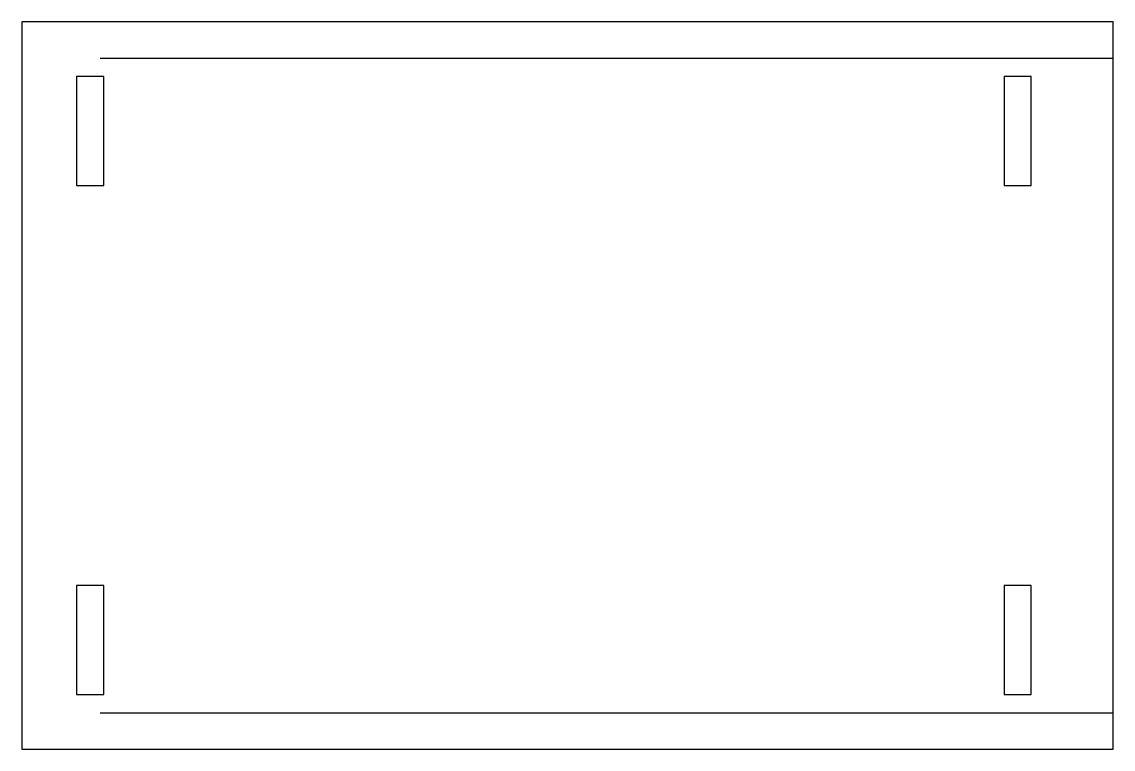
# Model space of a CAD drawing. Header units: millimetres. Extents: x 0 to 60, y 0 to 40.
import ezdxf

# ---------------------------------------------------------------- set-up
doc = ezdxf.new("R2010")
doc.units = ezdxf.units.MM
doc.header["$MEASUREMENT"] = 0
doc.layers.add('Layer 01', color=1, linetype='Continuous', true_color=0xff0000)
doc.layers.add('Layer 02', color=192, linetype='Continuous', true_color=0x7d26cd)

msp = doc.modelspace()

# ---------------------------------------------------------------- linework, layer by layer
at = {"layer": 'Layer 01'}
for points in [[(0, 0), (60, 0), (60, 40), (0, 40)], [(3, 31), (4.5, 31), (4.5, 37), (3, 37)], [(54, 31), (55.5, 31), (55.5, 37), (54, 37)], [(3, 3), (4.5, 3), (4.5, 9), (3, 9)], [(54, 3), (55.5, 3), (55.5, 9), (54, 9)]]:
    msp.add_lwpolyline(points, close=True, dxfattribs=at)
at = {"layer": 'Layer 02'}
for points in [[(4.3, 38), (4.5, 38), (60, 38)], [(4.3, 2), (4.5, 2), (60, 2)]]:
    msp.add_lwpolyline(points, dxfattribs=at)

doc.saveas('drawing.dxf')
